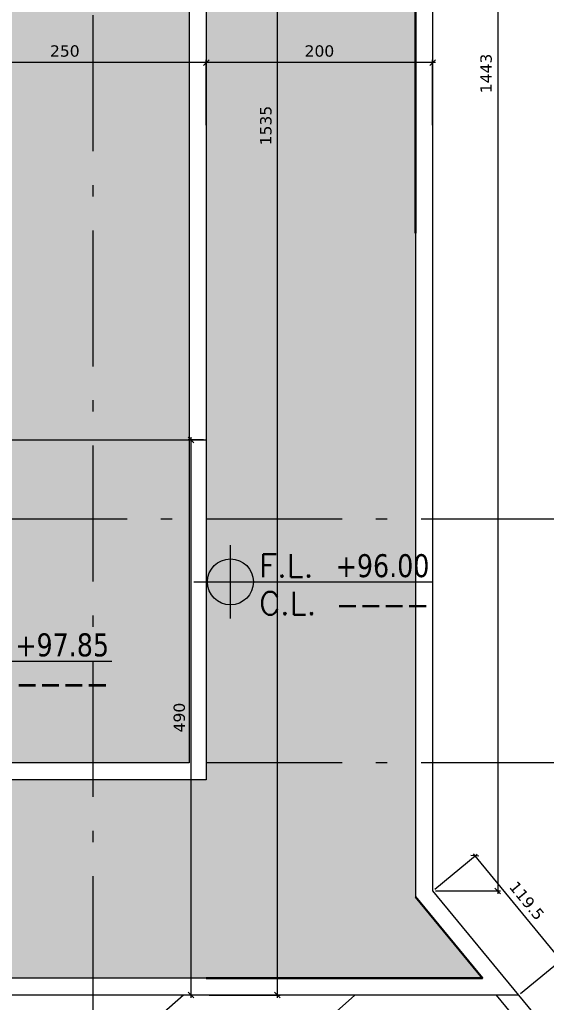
# Model space of a CAD drawing. Header units: inches. Extents: x -48 to 777, y -156 to 510.
# Drawn here: x 507.48 to 512.13, y 224.59 to 233.27 of the extents above; entities that cross this region are included whole.
import ezdxf
from ezdxf.enums import TextEntityAlignment as Align

# ---------------------------------------------------------------- set-up
doc = ezdxf.new("R2010")
doc.units = ezdxf.units.IN
doc.header["$MEASUREMENT"] = 0
doc.linetypes.add('ACAD_ISO10W100', pattern=[18, 12, -3, 0, -3])
doc.linetypes.add('NUHA', pattern=[1.45, 0.75, -0.25, 0.2, -0.25])
doc.layers.get('Defpoints').update_dxf_attribs({"lineweight": 5})
for name, color, linetype, lineweight in [('A-AXIS ST', 251, 'ACAD_ISO10W100', 5), ('A-DIM', 9, 'Continuous', 5), ('A-SIGNS1', 20, 'Continuous', 15), ('A-SIGNS2', 30, 'Continuous', 15), ('C-STONE', 42, 'Continuous', 30), ('D-STONE', 52, 'Continuous', 20), ('H-GRASS', 100, 'Continuous', 5)]:
    doc.layers.add(name, color=color, linetype=linetype, lineweight=lineweight)
doc.styles.add('ROMAND', font='verdana.ttf')
doc.styles.add('ROMANS', font='romans__.ttf', dxfattribs={"height": 0.14})
doc.dimstyles.new('M-1.50', dxfattribs={"dimtxt": 0.1, "dimasz": 0.05, "dimexe": 0.025, "dimexo": 0.025, "dimgap": 0.05, "dimtad": 1, "dimlfac": 100, "dimrnd": 0.5, "dimzin": 9, "dimdsep": 46, "dimtxsty": 'ROMAND', "dimblk": 'OBLIQUE', "dimcen": 1, "dimdle": 0.025, "dimclrd": 256, "dimclre": 256, "dimclrt": 2, "dimadec": 0, "dimazin": 0, "dimtfac": 0.666667, "dimtmove": 2, "dimatfit": 3, "dimfxl": 0.04, "dimtolj": 1, "dimtzin": 5, "dimlwd": -1, "dimlwe": -1, "dimarcsym": 0})

# ---------------------------------------------------------------- blocks, each defined once
blk = doc.blocks.new('GXFHGCGFCD')
at = {"layer": 'A-SIGNS1', "linetype": 'NUHA'}
h = blk.add_hatch(color=256, dxfattribs=at)
h.paths.add_polyline_path([(90.3819, 61.3301), (90.3819, 61.1701), (90.5419, 61.1701, 0.414214)])
h.paths.add_polyline_path([(90.3819, 61.1701), (90.2219, 61.1701, 0.414214), (90.3819, 61.0101)])
at = {"layer": 'A-SIGNS1'}
for p, q in [((90.3819, 60.9141), (90.3819, 61.4261)), ((90.1259, 61.1701), (91.7898, 61.1701))]:
    blk.add_line(p, q, dxfattribs=at)
blk.add_circle((90.3819, 61.1701), 0.16, dxfattribs=at)
blk = doc.blocks.new('DGXFHXFGDFD')
at = {"layer": 'A-SIGNS1'}
blk.add_blockref('GXFHGCGFCD', (0, 0), dxfattribs=at)
at = {"layer": 'A-SIGNS2', "linetype": 'NUHA', "style": 'ROMANS'}
for s, p in [('F.L.', (90.5835, 61.2031)), ('C.L.', (90.5835, 60.9413))]:
    blk.add_text(s, height=0.16, dxfattribs=at).set_placement(p)
at = {"layer": 'A-SIGNS2', "style": 'ROMANS', "width": 0.910135, "flags": 4}
for tag, p, p2 in [('NIV.FINI', (91.1159, 61.2031), (91.7898, 61.2031)), ('NIV.BETON', (91.1159, 60.9413), (91.7898, 60.9413))]:
    blk.add_attdef(tag, text='', height=0.16, dxfattribs=at).set_placement(p, p2, align=Align.FIT)
blk = doc.blocks.new('AXIS')
at = {"layer": 'A-AXIS ST', "ltscale": 0.1}
for p, q in [((651.61853, 296.91777), (651.61853, 336.01919)), ((657.61853, 305.06777), (627.81853, 305.06777)), ((657.61853, 302.91777), (627.81853, 302.91777))]:
    blk.add_line(p, q, dxfattribs=at)
blk = doc.blocks.new('_Oblique')
at = {"color": 0, "linetype": 'ByBlock', "lineweight": -2}
blk.add_line((-0.5, -0.5), (0.5, 0.5), dxfattribs=at)
blk = doc.blocks.new('*D1296')
at = {"layer": 'A-DIM', "transparency": 16777216}
for p, q in [((511.1518, 232.8873), (509.1018, 232.8873)), ((509.1268, 232.3366), (509.1268, 232.9123)), ((511.1268, 232.3366), (511.1268, 232.9123))]:
    blk.add_line(p, q, dxfattribs=at)
at = {"layer": 'Defpoints', "color": 0, "transparency": 16777216}
for p in [(509.1268, 232.8873), (509.1268, 232.3116), (511.1268, 232.3116)]:
    blk.add_point(p, dxfattribs=at)
at = {"layer": 'A-DIM', "transparency": 16777216, "xscale": 0.05, "yscale": 0.05, "zscale": 0.05, "rotation": 180}
blk.add_blockref('_Oblique', (509.1268, 232.8873), dxfattribs=at)
at = {"layer": 'A-DIM', "transparency": 16777216, "xscale": 0.05, "yscale": 0.05, "zscale": 0.05}
blk.add_blockref('_Oblique', (511.1268, 232.8873), dxfattribs=at)
at = {"layer": 'A-DIM', "color": 2, "transparency": 16777216, "insert": (510.1268, 232.9894), "char_height": 0.1, "attachment_point": 5, "style": 'ROMAND'}
blk.add_mtext('\\A1;200', dxfattribs=at)
blk = doc.blocks.new('*D1297')
at = {"layer": 'A-DIM', "transparency": 16777216}
for p, q in [((509.1518, 232.8873), (506.6018, 232.8873)), ((506.6268, 232.3366), (506.6268, 232.9123)), ((509.1268, 232.3366), (509.1268, 232.9123))]:
    blk.add_line(p, q, dxfattribs=at)
at = {"layer": 'Defpoints', "color": 0, "transparency": 16777216}
for p in [(506.6268, 232.8873), (506.6268, 232.3116), (509.1268, 232.3116)]:
    blk.add_point(p, dxfattribs=at)
at = {"layer": 'A-DIM', "transparency": 16777216, "xscale": 0.05, "yscale": 0.05, "zscale": 0.05, "rotation": 180}
blk.add_blockref('_Oblique', (506.6268, 232.8873), dxfattribs=at)
at = {"layer": 'A-DIM', "transparency": 16777216, "xscale": 0.05, "yscale": 0.05, "zscale": 0.05}
blk.add_blockref('_Oblique', (509.1268, 232.8873), dxfattribs=at)
at = {"layer": 'A-DIM', "color": 2, "transparency": 16777216, "insert": (507.8768, 232.9894), "char_height": 0.1, "attachment_point": 5, "style": 'ROMAND'}
blk.add_mtext('\\A1;250', dxfattribs=at)
blk = doc.blocks.new('*D1313')
at = {"layer": 'A-DIM', "transparency": 16777216}
for p, q in [((509.1518, 240.0069), (509.7809, 240.0069)), ((509.7559, 224.6319), (509.7559, 240.0319)), ((509.1518, 224.6569), (509.7809, 224.6569))]:
    blk.add_line(p, q, dxfattribs=at)
at = {"layer": 'Defpoints', "color": 0, "transparency": 16777216}
for p in [(509.1268, 240.0069), (509.7559, 240.0069), (509.1268, 224.6569)]:
    blk.add_point(p, dxfattribs=at)
at = {"layer": 'A-DIM', "transparency": 16777216, "xscale": 0.05, "yscale": 0.05, "zscale": 0.05}
for p, rotation in [((509.7559, 240.0069), 90), ((509.7559, 224.6569), 270)]:
    blk.add_blockref('_Oblique', p, dxfattribs=dict(at, rotation=rotation))
at = {"layer": 'A-DIM', "color": 2, "transparency": 16777216, "insert": (509.6539, 232.3319), "char_height": 0.1, "attachment_point": 5, "rotation": 90, "style": 'ROMAND'}
blk.add_mtext('\\A1;1535', dxfattribs=at)
blk = doc.blocks.new('*D1316')
at = {"layer": 'A-DIM', "transparency": 16777216}
for p, q in [((511.1518, 240.0069), (511.7274, 240.0069)), ((511.7024, 240.0319), (511.7024, 225.5525)), ((511.1518, 225.5775), (511.7274, 225.5775))]:
    blk.add_line(p, q, dxfattribs=at)
at = {"layer": 'Defpoints', "color": 0, "transparency": 16777216}
for p in [(511.1268, 240.0069), (511.1268, 225.5775), (511.7024, 225.5775)]:
    blk.add_point(p, dxfattribs=at)
at = {"layer": 'A-DIM', "transparency": 16777216, "xscale": 0.05, "yscale": 0.05, "zscale": 0.05}
for p, rotation in [((511.7024, 240.0069), 90), ((511.7024, 225.5775), 270)]:
    blk.add_blockref('_Oblique', p, dxfattribs=dict(at, rotation=rotation))
at = {"layer": 'A-DIM', "color": 2, "transparency": 16777216, "insert": (511.6004, 232.7922), "char_height": 0.1, "attachment_point": 5, "rotation": 90, "style": 'ROMAND'}
blk.add_mtext('\\A1;1443', dxfattribs=at)
blk = doc.blocks.new('*D1317')
at = {"layer": 'A-DIM', "transparency": 16777216}
for p, q in [((511.1461, 225.5934), (511.5206, 225.9021)), ((511.4854, 225.9055), (512.2761, 224.9463)), ((511.9049, 224.6728), (512.2795, 224.9815))]:
    blk.add_line(p, q, dxfattribs=at)
at = {"layer": 'Defpoints', "color": 0, "transparency": 16777216}
for p in [(511.1268, 225.5775), (512.2602, 224.9656), (511.8856, 224.6569)]:
    blk.add_point(p, dxfattribs=at)
at = {"layer": 'A-DIM', "transparency": 16777216, "xscale": 0.05, "yscale": 0.05, "zscale": 0.05}
for p, rotation in [((511.5013, 225.8862), 129.4982587530703), ((512.2602, 224.9656), 309.4982587530703)]:
    blk.add_blockref('_Oblique', p, dxfattribs=dict(at, rotation=rotation))
at = {"layer": 'A-DIM', "color": 2, "transparency": 16777216, "insert": (511.9595, 225.4908), "char_height": 0.1, "attachment_point": 5, "rotation": 309.49826, "style": 'ROMAND'}
blk.add_mtext('\\A1;119.5', dxfattribs=at)
blk = doc.blocks.new('*D1318')
at = {"layer": 'A-DIM', "transparency": 16777216}
for p, q in [((511.9049, 224.6728), (512.2795, 224.9815)), ((512.2443, 224.9849), (516.7496, 219.5191)), ((516.3785, 219.2456), (516.753, 219.5543))]:
    blk.add_line(p, q, dxfattribs=at)
at = {"layer": 'Defpoints', "color": 0, "transparency": 16777216}
for p in [(511.8856, 224.6569), (516.7337, 219.5384), (516.3592, 219.2297)]:
    blk.add_point(p, dxfattribs=at)
at = {"layer": 'A-DIM', "transparency": 16777216, "xscale": 0.05, "yscale": 0.05, "zscale": 0.05}
for p, rotation in [((512.2602, 224.9656), 129.498258753071), ((516.7337, 219.5384), 309.498258753071)]:
    blk.add_blockref('_Oblique', p, dxfattribs=dict(at, rotation=rotation))
at = {"layer": 'A-DIM', "color": 2, "transparency": 16777216, "insert": (514.5757, 222.3169), "char_height": 0.1, "attachment_point": 5, "rotation": 309.49826, "style": 'ROMAND'}
blk.add_mtext('\\A1;703.5', dxfattribs=at)
blk = doc.blocks.new('*D1320')
at = {"layer": 'A-DIM', "transparency": 16777216}
for p, q in [((509.1018, 229.5569), (508.9661, 229.5569)), ((508.9911, 229.5819), (508.9911, 224.6319)), ((509.1018, 224.6569), (508.9661, 224.6569))]:
    blk.add_line(p, q, dxfattribs=at)
at = {"layer": 'Defpoints', "color": 0, "transparency": 16777216}
for p in [(509.1268, 229.5569), (508.9911, 224.6569), (509.1268, 224.6569)]:
    blk.add_point(p, dxfattribs=at)
at = {"layer": 'A-DIM', "transparency": 16777216, "xscale": 0.05, "yscale": 0.05, "zscale": 0.05}
for p, rotation in [((508.9911, 229.5569), 90), ((508.9911, 224.6569), 270)]:
    blk.add_blockref('_Oblique', p, dxfattribs=dict(at, rotation=rotation))
at = {"layer": 'A-DIM', "color": 2, "transparency": 16777216, "insert": (508.8891, 227.1069), "char_height": 0.1, "attachment_point": 5, "rotation": 90, "style": 'ROMAND'}
blk.add_mtext('\\A1;490', dxfattribs=at)

msp = doc.modelspace()

# ---------------------------------------------------------------- hatches: boundary and pattern name
at = {"layer": 'H-GRASS'}
h = msp.add_hatch(dxfattribs=at)
h.set_pattern_fill('AR-SAND', color=256, scale=0.1, angle=270)
h.set_pattern_definition([(307.5, (-242.49175, -76.21088), (0.192682377, 0.006299336), [0, -0.152, 0, -0.17, 0, -0.1625]), (277.5, (-242.49175, -76.21088), (0.28221461, -0.17697767), [0, -0.082, 0, -0.137, 0, -0.0525]), (237.5, (-242.49175, -76.08788), (0.000565905, -0.311414186), [0, -0.05, 0, -0.18, 0, -0.235]), (227.5, (-242.49175, -76.08788), (0.08776756, -0.30061266), [0, -0.025, 0, -0.118, 0, -0.135])])
h.paths.add_polyline_path([(506.12678, 226.70688), (508.97678, 226.70688), (508.97678, 240.15688), (510.97678, 240.15688), (510.97678, 253.21851), (510.12678, 253.21853), (510.12678, 240.9073), (506.62678, 240.9073), (506.62678, 240.90605), (506.62678, 240.30688), (506.62678, 238.60688), (506.62678, 237.10688), (506.62678, 236.00688), (506.62678, 234.50688), (506.62678, 228.55688), (506.12678, 228.55688)])
edge = h.paths.add_edge_path()
edge.add_line((502.35658, 226.70688), (503.21865, 226.70688))
edge.add_arc((505.37678, 228.15688), 2.6, 180, 213.896355, ccw=False)
edge.add_line((502.77678, 228.15688), (502.77678, 228.55688))
edge.add_line((502.77678, 228.55688), (501.8458, 228.55688))
edge.add_line((501.8458, 228.55688), (501.8458, 227.45688))
edge.add_line((501.8458, 227.45688), (501.8458, 226.80688))
edge.add_line((501.8458, 226.80688), (502.31084, 226.80688))
edge.add_arc((505.35617, 228.13953), 3.32415, 203.63435, 205.529844)
h = msp.add_hatch(dxfattribs=at)
h.set_pattern_fill('AR-SAND', color=256, scale=0.1, angle=270)
h.set_pattern_definition([(307.5, (0, 99), (0.192682377, 0.006299336), [0, -0.152, 0, -0.17, 0, -0.1625]), (277.5, (0, 99), (0.28221461, -0.17697767), [0, -0.082, 0, -0.137, 0, -0.0525]), (237.5, (2e-17, 99.123), (0.000565905, -0.311414186), [0, -0.05, 0, -0.18, 0, -0.235]), (227.5, (2e-17, 99.123), (0.08776756, -0.30061266), [0, -0.025, 0, -0.118, 0, -0.135])])
edge = h.paths.add_edge_path()
edge.add_line((510.97678, 240.00688), (509.12678, 240.00688))
edge.add_line((509.12678, 240.00688), (509.12678, 226.55688))
edge.add_line((509.12678, 226.55688), (502.43357, 226.55688))
edge.add_arc((505.37678, 228.15688), 3.35, 208.52955, 270)
edge.add_line((505.37678, 224.80688), (511.56759, 224.80688))
edge.add_line((511.56759, 224.80688), (510.97678, 225.52365))
edge.add_line((510.97678, 225.52365), (510.97678, 240.00688))

# ---------------------------------------------------------------- linework, layer by layer
at = {"color": 6}
msp.add_arc((515.08439, 253.13638), 29.67529, 244.517235, 271.100062, dxfattribs=at)
at = {"layer": 'A-SIGNS1'}
for p, q in [((508.92486, 224.65688), (506.8873, 222.86955)), ((510.4413, 224.65688), (507.54674, 222.1178))]:
    msp.add_line(p, q, dxfattribs=at)
at = {"layer": 'C-STONE'}
for points in [[(510.97678, 231.58289), (510.97678, 240.00688)], [(510.97678, 231.38289), (510.97678, 240.00688)], [(509.12678, 224.80688), (511.56759, 224.80688), (510.97678, 225.52365)], [(509.12678, 224.80688), (511.56759, 224.80688), (510.97678, 225.52365)]]:
    msp.add_lwpolyline(points, dxfattribs=at)
at = {"layer": 'D-STONE'}
for points in [[(510.97678, 253.21851), (510.97678, 240.15688), (508.97678, 240.15688), (508.97678, 226.70688)], [(511.12678, 253.21851), (511.12678, 240.00688), (509.12678, 240.00688), (509.12678, 226.55688)], [(510.97678, 240.00688), (510.97678, 231.58289)], [(501.4958, 229.55688), (509.12678, 229.55688)], [(508.97678, 226.70688), (501.8458, 226.70688)], [(509.12678, 226.55688), (501.4958, 226.55688)], [(511.88563, 224.65688), (516.35917, 219.22971), (516.33331, 219.02525), (511.69124, 224.65688)]]:
    msp.add_lwpolyline(points, dxfattribs=at)
for points in [[(511.12678, 240.00688), (511.12678, 225.5775), (511.88563, 224.65688), (505.37678, 224.65688, -0.2810737), (502.2639, 226.55688)], [(510.97678, 231.38289), (510.97678, 225.52365), (511.56759, 224.80688), (505.37678, 224.80688, -0.2748378), (502.43357, 226.55688)]]:
    msp.add_lwpolyline(points, format="xyb", dxfattribs=at)

# ---------------------------------------------------------------- block references
at = {"layer": 'A-DIM'}
msp.add_blockref('AXIS', (-143.49175, -76.21088), dxfattribs=at)
at = {"layer": 'A-SIGNS1'}
ref = msp.add_blockref('DGXFHXFGDFD', (394.80884, 150.78964), dxfattribs=dict(at, xscale=1.267200000000003, yscale=1.267200000000003, zscale=1.267200000000003))
ref.add_attrib('NIV.FINI', '+96.00', dxfattribs={"layer": 'A-SIGNS2', "height": 0.202752, "style": 'ROMAND', "width": 0.797031}).set_placement((510.27086, 228.34626), (511.09883, 228.34626), align=Align.FIT)
ref.add_attrib('NIV.BETON', '----', dxfattribs={"layer": 'A-SIGNS2', "height": 0.202752, "style": 'ROMAND', "width": 1.634557}).set_placement((510.27086, 228.01449), (511.09883, 228.01449), align=Align.FIT)
ref = msp.add_blockref('DGXFHXFGDFD', (391.97761, 150.09051), dxfattribs=dict(at, xscale=1.267200000000003, yscale=1.267200000000003, zscale=1.267200000000003))
ref.add_attrib('NIV.FINI', '+97.85', dxfattribs={"layer": 'A-SIGNS2', "height": 0.202752, "style": 'ROMAND', "width": 0.797031}).set_placement((507.43963, 227.64713), (508.2676, 227.64713), align=Align.FIT)
ref.add_attrib('NIV.BETON', '----', dxfattribs={"layer": 'A-SIGNS2', "height": 0.202752, "style": 'ROMAND', "width": 1.634557}).set_placement((507.43963, 227.31536), (508.2676, 227.31536), align=Align.FIT)

# ---------------------------------------------------------------- dimensions: what is measured, and where the dimension line sits
at = {"layer": 'A-DIM'}
for base, p1, p2, angle, picture, middle in [((509.75594, 240.00688), (509.12678, 224.65688), (509.12678, 240.00688), 90, '*D1313', (509.65386, 232.33188)), ((511.70245, 225.5775), (511.12678, 240.00688), (511.12678, 225.5775), 90, '*D1316', (511.60037, 232.79219)), ((508.99114, 224.65688), (509.12678, 229.55688), (509.12678, 224.65688), 90, '*D1320', (508.88909, 227.10688)), ((516.7337, 219.53843), (511.88563, 224.65688), (516.35917, 219.22971), 129.498259, '*D1318', (514.5757, 222.31695))]:
    dim = msp.add_linear_dim(base=base, p1=p1, p2=p2, angle=angle, dimstyle='M-1.50', dxfattribs=at)
    dim.commit()
    dim.dimension.update_dxf_attribs({"geometry": picture, "text_midpoint": middle})
for base, p1, p2, picture, middle in [((506.62678, 232.88734), (509.12678, 232.31162), (506.62678, 232.31162), '*D1297', (507.87678, 232.98942)), ((509.12678, 232.88734), (511.12678, 232.31162), (509.12678, 232.31162), '*D1296', (510.12678, 232.98942))]:
    dim = msp.add_linear_dim(base=base, p1=p1, p2=p2, dimstyle='M-1.50', dxfattribs=at)
    dim.commit()
    dim.dimension.update_dxf_attribs({"geometry": picture, "text_midpoint": middle})
dim = msp.add_aligned_dim(p1=(511.12678, 225.5775), p2=(511.88563, 224.65688), distance=0.48537, dimstyle='M-1.50', dxfattribs=at)
dim.commit()
dim.dimension.update_dxf_attribs({"geometry": '*D1317', "text_midpoint": (511.95948, 225.49082)})

doc.saveas('drawing.dxf')
